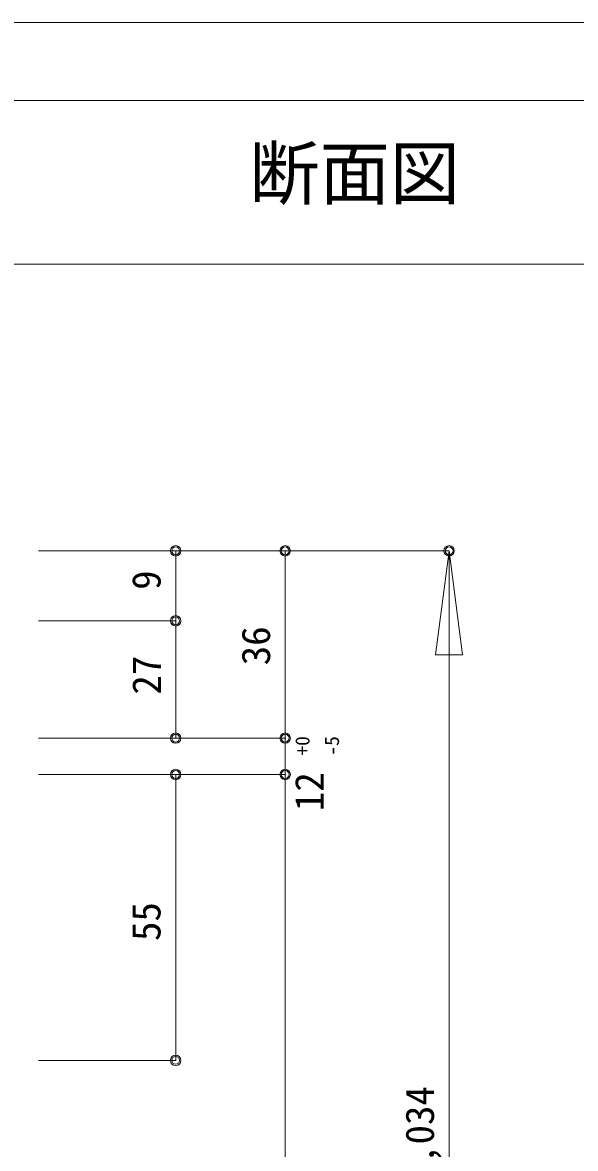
# Model space of a CAD drawing. Units: millimetres on the paper, enlarged 5 times, with parts at other scales. Extents: x -992 to 1008, y -685 to 700.
# Drawn here: x -496 to -318.9, y 338.9 to 700 of the extents above; entities that cross this region are included whole.
import ezdxf
from ezdxf.enums import TextEntityAlignment as Align

# ---------------------------------------------------------------- set-up
doc = ezdxf.new("R2010")
doc.units = ezdxf.units.MM
doc.header["$LTSCALE"] = 5
doc.header["$PDMODE"] = 32
doc.header["$PDSIZE"] = 2.5
for name, color, linetype, lineweight in [('1-0_H-SYM', 7, 'Continuous', 20), ('1-1_0', 7, 'Continuous', 20), ('2-0_18', 7, 'Continuous', 18)]:
    doc.layers.add(name, color=color, linetype=linetype, lineweight=lineweight)
doc.styles.add('ＭＳ ゴシック', font='')
doc.styles.get('ＭＳ ゴシック').set_extended_font_data('MS Gothic')

msp = doc.modelspace()

# ---------------------------------------------------------------- linework, layer by layer
at = {"layer": '1-0_H-SYM'}
for p, q in [((-967.5, 675), (197.5, 675)), ((-967.5, 622.5), (197.5, 622.5)), ((-967.5, 622.5), (197.5, 622.5))]:
    msp.add_line(p, q, dxfattribs=at)
at = {"layer": '1-1_0'}
msp.add_line((-967.5, 675), (197.5, 675), dxfattribs=at)
msp.add_lwpolyline([(-992.5, -685), (1007.5, -685), (1007.5, 700), (-992.5, 700)], close=True, dxfattribs=at)
at = {"layer": '2-0_18', "color": 4}
for p, q in [((-359.361, 530.579), (-490.883, 530.579)), ((-446.977, 530.579), (-446.977, 470.527)), ((-411.886, 470.527), (-411.886, 530.579)), ((-363.695, 497.245), (-359.361, 530.579)), ((-359.361, 530.579), (-359.361, 48.266)), ((-359.361, 530.579), (-355.028, 497.245)), ((-490.883, 508.13), (-446.977, 508.13)), ((-355.028, 497.245), (-363.695, 497.245)), ((-411.886, 470.527), (-490.883, 470.527)), ((-411.886, 458.861), (-411.886, 470.527)), ((-490.883, 458.861), (-411.886, 458.861)), ((-446.977, 458.861), (-446.977, 367.194)), ((-411.886, 458.861), (-411.886, 60.766)), ((-490.883, 367.194), (-446.977, 367.194))]:
    msp.add_line(p, q, dxfattribs=at)
for centre in [(-446.977, 530.579), (-411.886, 530.579), (-359.361, 530.579), (-446.977, 508.13), (-446.977, 470.527), (-411.886, 470.527), (-446.977, 458.861), (-411.886, 458.861), (-446.977, 367.194)]:
    msp.add_circle(centre, 1.667, dxfattribs=at)
at = {"layer": '2-0_18', "color": 5}
for p in [(-446.977, 530.579), (-411.886, 530.579), (-359.361, 530.579), (-446.977, 508.13), (-446.977, 470.527), (-411.886, 470.527), (-446.977, 458.861), (-411.886, 458.861), (-446.977, 367.194)]:
    msp.add_point(p, dxfattribs=at)
at = {"layer": '2-0_18', "color": 4}
for p in [(-446.977, 530.579), (-411.886, 530.579), (-446.977, 508.13), (-446.977, 470.527), (-411.886, 470.527), (-446.977, 458.861), (-411.886, 458.861), (-446.977, 367.194)]:
    msp.add_point(p, dxfattribs=at)

# ---------------------------------------------------------------- texts
at = {"layer": '1-1_0', "style": 'ＭＳ ゴシック'}
msp.add_text('断面図', height=16.5, dxfattribs=at).set_placement((-423.371, 638.489), align=Align.BOTTOM_LEFT)
at = {"layer": '2-0_18', "style": 'ＭＳ ゴシック'}
for s, height, p in [('9', 9.164, (-449.06, 518.079)), ('36', 9.164, (-413.969, 493.886)), ('27', 9.164, (-448.983, 484.477)), ('+0', 4.582, (-402.692, 464.923)), ('-5', 4.582, (-393.27, 464.923)), ('12', 9.164, (-396.847, 447.118)), ('55', 9.164, (-449.089, 405.467)), ('７尺タイプ:枠外Ｈ2,034', 9.164, (-361.445, 221.531))]:
    msp.add_text(s, height=height, rotation=90, dxfattribs=at).set_placement(p, align=Align.BOTTOM_LEFT)

doc.saveas('drawing.dxf')
